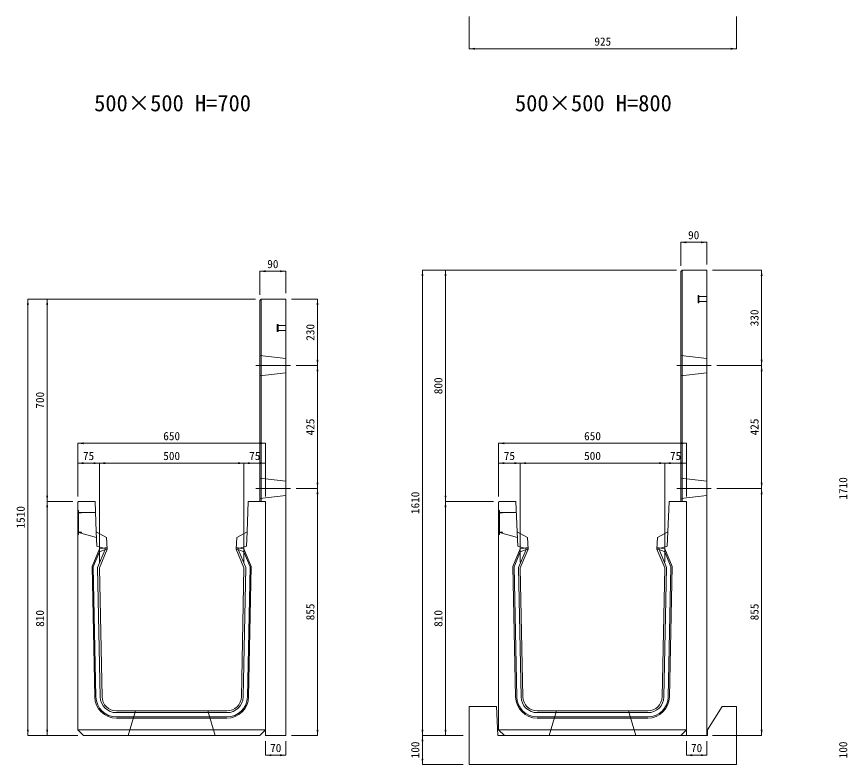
# Model space of a CAD drawing. Units: millimetres at full size. Extents: x -7442 to 51876, y 9625 to 40052.
# Drawn here: x 44969 to 47842, y 34241 to 36828 of the extents above; entities that cross this region are included whole.
import ezdxf
from ezdxf.enums import TextEntityAlignment as Align

# ---------------------------------------------------------------- set-up
doc = ezdxf.new("R2010")
doc.units = ezdxf.units.MM
doc.header["$LTSCALE"] = 16
for name, pattern in [('DASHED', [7.5, 6, -1.5]), ('USER1', [13.5, 7.5, -6]), ('USER2', [285.75, 190.5, -31.75, 31.75, -31.75])]:
    doc.linetypes.add(name, pattern=pattern)
doc.layers.add('0_2', color=7, linetype='Continuous')
for name, color, linetype, lineweight in [('HOLE', 7, 'DASHED', 9), ('KIJUN', 5, 'Continuous', 9), ('WWAY', 5, 'Continuous', 9), ('寸法線', 7, 'Continuous', 9), ('本体', 2, 'Continuous', 13), ('ｲﾝｻｰﾄ', 3, 'USER1', 9)]:
    doc.layers.add(name, color=color, linetype=linetype, lineweight=lineweight)
doc.styles.add('ＭＳ ゴシック', font='')
doc.styles.get('ＭＳ ゴシック').set_extended_font_data('MS Gothic')

# ---------------------------------------------------------------- blocks, each defined once
blk = doc.blocks.new('filled_arrow')
at = {"color": 0, "linetype": 'Continuous', "lineweight": -2}
blk.add_solid([(7.5, 1.25), (0, 0), (7.5, -1.25)], dxfattribs=at)

msp = doc.modelspace()

# ---------------------------------------------------------------- linework, layer by layer
at = {"layer": 'HOLE'}
for points in [[(45379.9, 34425.86), (45629.9, 34425.86), (45654.9, 34340.86), (45354.9, 34340.86)], [(46835.59, 34425.86), (47085.59, 34425.86), (47110.59, 34340.86), (46810.59, 34340.86)]]:
    msp.add_lwpolyline(points, close=True, dxfattribs=at)
at = {"layer": 'KIJUN'}
for p, q in [((45255.02, 34986.33), (45255.15, 34976.2)), ((45274.91, 34984.66), (45281.9, 34985.86)), ((45734.9, 34984.66), (45727.9, 34985.86)), ((45754.78, 34986.33), (45754.65, 34976.2)), ((46710.71, 34986.33), (46710.84, 34976.2)), ((46730.6, 34984.66), (46737.59, 34985.86)), ((47190.59, 34984.66), (47183.59, 34985.86)), ((47210.47, 34986.33), (47210.35, 34976.2)), ((45780, 34925.61), (45770.89, 34474.35)), ((47235.69, 34925.61), (47226.58, 34474.35)), ((45313.9, 34425.86), (45695.9, 34425.86)), ((45313.9, 34419.86), (45695.9, 34419.86)), ((45695.9, 34404.86), (45313.9, 34404.86)), ((45695.9, 34400.86), (45313.9, 34400.86)), ((46769.59, 34425.86), (47151.59, 34425.86)), ((46769.59, 34419.86), (47151.59, 34419.86)), ((47151.59, 34404.86), (46769.59, 34404.86)), ((47151.59, 34400.86), (46769.59, 34400.86))]:
    msp.add_line(p, q, dxfattribs=at)
at = {"layer": 'KIJUN', "color": 7, "lineweight": 13}
for p, q in [((45695.9, 34425.86), (45313.9, 34425.86)), ((47151.59, 34425.86), (46769.59, 34425.86))]:
    msp.add_line(p, q, dxfattribs=at)
at = {"layer": 'KIJUN', "color": 7}
for p, q in [((45179.9, 34360.86), (45829.9, 34360.86)), ((46635.59, 34360.86), (47285.59, 34360.86))]:
    msp.add_line(p, q, dxfattribs=at)
at = {"layer": 'KIJUN', "color": 7, "lineweight": 13}
for points in [[(45263.91, 34474.85), (45254.9, 34920.86), (45281.9, 34985.86), (45279.9, 35025.86), (45243.9, 35045.86), (45239.9, 35150.86), (45182.9, 35150.86), (45179.9, 35147.86), (45179.9, 34360.86), (45199.9, 34340.86), (45809.9, 34340.86), (45829.9, 34360.86), (45829.9, 35147.86), (45826.9, 35150.86), (45769.9, 35150.86), (45765.9, 35045.86), (45729.9, 35025.86), (45727.9, 34985.86), (45754.9, 34920.86), (45745.89, 34474.85)], [(46719.6, 34474.85), (46710.59, 34920.86), (46737.59, 34985.86), (46735.59, 35025.86), (46699.59, 35045.86), (46695.59, 35150.86), (46638.59, 35150.86), (46635.59, 35147.86), (46635.59, 34360.86), (46655.59, 34340.86), (47265.59, 34340.86), (47285.59, 34360.86), (47285.59, 35147.86), (47282.59, 35150.86), (47225.59, 35150.86), (47221.59, 35045.86), (47185.59, 35025.86), (47183.59, 34985.86), (47210.59, 34920.86), (47201.58, 34474.85)]]:
    msp.add_lwpolyline(points, dxfattribs=at)
at = {"layer": 'KIJUN', "color": 7, "linetype": 'DASHED', "lineweight": 13}
for points in [[(45281.9, 34985.86), (45246.57, 34995.86), (45243.9, 35045.86)], [(45727.9, 34985.86), (45763.23, 34995.86), (45765.9, 35045.86)], [(46737.59, 34985.86), (46702.26, 34995.86), (46699.59, 35045.86)], [(47183.59, 34985.86), (47218.93, 34995.86), (47221.59, 35045.86)]]:
    msp.add_lwpolyline(points, dxfattribs=at)
at = {"layer": 'KIJUN'}
for points in [[(45238.92, 34474.35), (45229.8, 34925.61), (45255.02, 34986.33), (45281.65, 34990.89), (45281.9, 34985.86), (45254.9, 34920.86), (45263.91, 34474.85)], [(45242.92, 34474.43), (45233.82, 34924.85), (45255.15, 34976.2), (45274.91, 34984.66)], [(45274.91, 34984.66), (45248.88, 34922), (45257.91, 34474.73)], [(45745.89, 34474.85), (45754.9, 34920.86), (45727.9, 34985.86), (45728.15, 34990.89), (45754.78, 34986.33), (45780, 34925.61)], [(45751.89, 34474.73), (45760.93, 34922), (45734.9, 34984.66), (45754.65, 34976.2), (45775.99, 34924.85), (45766.89, 34474.43)], [(46694.61, 34474.35), (46685.49, 34925.61), (46710.71, 34986.33), (46737.34, 34990.89), (46737.59, 34985.86), (46710.59, 34920.86), (46719.6, 34474.85)], [(46698.61, 34474.43), (46689.51, 34924.85), (46710.84, 34976.2), (46730.6, 34984.66)], [(46730.6, 34984.66), (46704.57, 34922), (46713.61, 34474.73)], [(47201.58, 34474.85), (47210.59, 34920.86), (47183.59, 34985.86), (47183.84, 34990.89), (47210.47, 34986.33), (47235.69, 34925.61)], [(47207.58, 34474.73), (47216.62, 34922), (47190.59, 34984.66), (47210.35, 34976.2), (47231.68, 34924.85), (47222.58, 34474.43)]]:
    msp.add_lwpolyline(points, dxfattribs=at)
for centre, radius, start, end in [((45313.9, 34475.86), 75, 181.15733, 270), ((45313.9, 34475.86), 71, 181.15733, 270), ((45313.9, 34475.86), 56, 181.15733, 270), ((45313.9, 34475.86), 50, 181.15733, 270), ((45695.9, 34475.86), 50, 270, 358.84267), ((45695.9, 34475.86), 56, 270, 358.84267), ((45695.9, 34475.86), 71, 270, 358.84267), ((45695.9, 34475.86), 75, 270, 358.84267), ((46769.59, 34475.86), 75, 181.15733, 270), ((46769.59, 34475.86), 71, 181.15733, 270), ((46769.59, 34475.86), 56, 181.15733, 270), ((46769.59, 34475.86), 50, 181.15733, 270), ((47151.59, 34475.86), 50, 270, 358.84267), ((47151.59, 34475.86), 56, 270, 358.84267), ((47151.59, 34475.86), 71, 270, 358.84267), ((47151.59, 34475.86), 75, 270, 358.84267)]:
    msp.add_arc(centre, radius, start, end, dxfattribs=at)
at = {"layer": 'KIJUN', "color": 7, "lineweight": 13}
for centre, start, end in [((45313.9, 34475.86), 181.15733, 270), ((45695.9, 34475.86), 270, 358.84267), ((46769.59, 34475.86), 181.15733, 270), ((47151.59, 34475.86), 270, 358.84267)]:
    msp.add_arc(centre, 50, start, end, dxfattribs=at)
at = {"layer": 'WWAY', "color": 7, "linetype": 'DASHED', "lineweight": 13}
for points in [[(45179.9, 35120.86), (45183.1, 35118.86), (45183.1, 35036.86), (45179.9, 35034.86)], [(45241.35, 35112.86), (45183.1, 35112.86), (45183.1, 35118.86), (45179.9, 35120.86)], [(46635.59, 35120.86), (46638.79, 35118.86), (46638.79, 35036.86), (46635.59, 35034.86)], [(46697.04, 35112.86), (46638.79, 35112.86), (46638.79, 35118.86), (46635.59, 35120.86)], [(45179.9, 35034.86), (45183.1, 35036.86), (45183.1, 35042.86), (45244.97, 35025.86)], [(46635.59, 35034.86), (46638.79, 35036.86), (46638.79, 35042.86), (46700.66, 35025.86)]]:
    msp.add_lwpolyline(points, dxfattribs=at)
at = {"layer": 'WWAY'}
for points in [[(45181.1, 35117.86), (45183.1, 35117.86), (45183.1, 35037.86), (45181.1, 35037.86)], [(46636.79, 35117.86), (46638.79, 35117.86), (46638.79, 35037.86), (46636.79, 35037.86)], [(45183.1, 35112.86), (45193.1, 35112.86), (45193.1, 35110.86), (45183.1, 35110.86)], [(46638.79, 35112.86), (46648.79, 35112.86), (46648.79, 35110.86), (46638.79, 35110.86)], [(45183.1, 35044.86), (45193.1, 35044.86), (45193.1, 35042.86), (45183.1, 35042.86)], [(46638.79, 35044.86), (46648.79, 35044.86), (46648.79, 35042.86), (46638.79, 35042.86)]]:
    msp.add_lwpolyline(points, close=True, dxfattribs=at)
at = {"layer": '寸法線'}
for p, q in [((46533.59, 36828.35), (46533.59, 36717.17)), ((47458.59, 36828.35), (47458.59, 36717.17)), ((46533.59, 36717.17), (47458.59, 36717.17)), ((47265.59, 36047.3), (47355.59, 36047.3)), ((47265.59, 35965.86), (47265.59, 36047.3)), ((47355.59, 35970.86), (47355.59, 36047.3)), ((46372.36, 34340.86), (46372.36, 35950.86)), ((47250.59, 35950.86), (46372.36, 35950.86)), ((46452.1, 35150.86), (46452.1, 35950.86)), ((47250.59, 35950.86), (46452.1, 35950.86)), ((47375.59, 35950.86), (47545.59, 35950.86)), ((47545.59, 35620.86), (47545.59, 35950.86)), ((45809.9, 35947.3), (45899.9, 35947.3)), ((45809.9, 35865.86), (45809.9, 35947.3)), ((45899.9, 35870.86), (45899.9, 35947.3)), ((45007.43, 34340.86), (45007.43, 35850.86)), ((45794.9, 35850.86), (45007.43, 35850.86)), ((45074.32, 35150.86), (45074.32, 35850.86)), ((45794.9, 35850.86), (45074.32, 35850.86)), ((45919.9, 35850.86), (46009.33, 35850.86)), ((46009.33, 35620.86), (46009.33, 35850.86)), ((45935.49, 35620.86), (46009.33, 35620.86)), ((45935.49, 35620.86), (46009.33, 35620.86)), ((46009.33, 35195.86), (46009.33, 35620.86)), ((47391.18, 35620.86), (47545.59, 35620.86)), ((47391.18, 35620.86), (47545.59, 35620.86)), ((47545.59, 35195.86), (47545.59, 35620.86)), ((45179.9, 35351.87), (45829.9, 35351.87)), ((45179.9, 35167.86), (45179.9, 35351.87)), ((45829.9, 35167.86), (45829.9, 35351.87)), ((46635.59, 35351.87), (47285.59, 35351.87)), ((46635.59, 35167.86), (46635.59, 35351.87)), ((47285.59, 35167.86), (47285.59, 35351.87)), ((45179.9, 35283.2), (45254.9, 35283.2)), ((45179.9, 35167.86), (45179.9, 35283.2)), ((45254.9, 35283.2), (45754.9, 35283.2)), ((45254.9, 34940.86), (45254.9, 35283.2)), ((45254.9, 34940.86), (45254.9, 35283.2)), ((45754.9, 34940.86), (45754.9, 35283.2)), ((45754.9, 35283.2), (45829.9, 35283.2)), ((45754.9, 34940.86), (45754.9, 35283.2)), ((45829.9, 35167.86), (45829.9, 35283.2)), ((46635.59, 35283.2), (46710.59, 35283.2)), ((46635.59, 35167.86), (46635.59, 35283.2)), ((46710.59, 35283.2), (47210.59, 35283.2)), ((46710.59, 34940.86), (46710.59, 35283.2)), ((46710.59, 34940.86), (46710.59, 35283.2)), ((47210.59, 34940.86), (47210.59, 35283.2)), ((47210.59, 35283.2), (47285.59, 35283.2)), ((47210.59, 34940.86), (47210.59, 35283.2)), ((47285.59, 35167.86), (47285.59, 35283.2)), ((45935.49, 35195.86), (46009.33, 35195.86)), ((45935.49, 35195.86), (46009.33, 35195.86)), ((46009.33, 34340.86), (46009.33, 35195.86)), ((47391.18, 35195.86), (47545.59, 35195.86)), ((47391.18, 35195.86), (47545.59, 35195.86)), ((47545.59, 34340.86), (47545.59, 35195.86)), ((45074.32, 34340.86), (45074.32, 35150.86)), ((45162.9, 35150.86), (45074.32, 35150.86)), ((45162.9, 35150.86), (45074.32, 35150.86)), ((46452.1, 34340.86), (46452.1, 35150.86)), ((46618.59, 35150.86), (46452.1, 35150.86)), ((46618.59, 35150.86), (46452.1, 35150.86)), ((45179.9, 34340.86), (45007.43, 34340.86)), ((45179.9, 34340.86), (45074.32, 34340.86)), ((45919.9, 34340.86), (46009.33, 34340.86)), ((46513.59, 34340.86), (46372.36, 34340.86)), ((46372.36, 34240.86), (46372.36, 34340.86)), ((46513.59, 34340.86), (46372.36, 34340.86)), ((46513.59, 34340.86), (46452.1, 34340.86)), ((47375.59, 34340.86), (47545.59, 34340.86)), ((45829.9, 34320.86), (45829.9, 34272.6)), ((45899.9, 34320.86), (45899.9, 34272.6)), ((47285.59, 34320.86), (47285.59, 34272.6)), ((47355.59, 34320.86), (47355.59, 34272.6)), ((45829.9, 34272.6), (45899.9, 34272.6)), ((47285.59, 34272.6), (47355.59, 34272.6)), ((46513.59, 34240.86), (46372.36, 34240.86))]:
    msp.add_line(p, q, dxfattribs=at)
at = {"layer": '寸法線', "linetype": 'USER2'}
for p, q in [((45915.49, 35620.86), (45796.22, 35620.86)), ((47371.18, 35620.86), (47251.91, 35620.86)), ((45915.49, 35195.86), (45796.22, 35195.86)), ((47371.18, 35195.86), (47251.91, 35195.86))]:
    msp.add_line(p, q, dxfattribs=at)
at = {"layer": '本体', "color": 4, "lineweight": 5}
for p, q in [((47270.59, 35950.86), (47270.59, 35150.86)), ((45814.9, 35850.86), (45814.9, 35150.86))]:
    msp.add_line(p, q, dxfattribs=at)
at = {"layer": '本体', "linetype": 'USER1', "lineweight": 9}
for p, q in [((45809.9, 35655.86), (45899.9, 35645.86)), ((47265.59, 35655.86), (47355.59, 35645.86)), ((45809.9, 35585.86), (45899.9, 35595.86)), ((47265.59, 35585.86), (47355.59, 35595.86)), ((45809.9, 35230.86), (45899.9, 35220.86)), ((47265.59, 35230.86), (47355.59, 35220.86)), ((45809.9, 35160.86), (45899.9, 35170.86)), ((47265.59, 35160.86), (47355.59, 35170.86))]:
    msp.add_line(p, q, dxfattribs=at)
at = {"layer": '本体'}
for p, q in [((46533.59, 34440.86), (46533.59, 34240.86)), ((46628.59, 34440.86), (46533.59, 34440.86)), ((46633.59, 34340.86), (46628.59, 34440.86)), ((47408.59, 34440.86), (47358.59, 34360.86)), ((47458.59, 34440.86), (47408.59, 34440.86)), ((47458.59, 34440.86), (47458.59, 34240.86)), ((47358.59, 34340.86), (46633.59, 34340.86)), ((47358.59, 34360.86), (47358.59, 34340.86)), ((47458.59, 34240.86), (46533.59, 34240.86))]:
    msp.add_line(p, q, dxfattribs=at)
for points in [[(47265.59, 35945.86), (47270.59, 35950.86), (47355.59, 35950.86), (47355.59, 34340.86), (47285.59, 34340.86), (47285.59, 35150.86), (47265.59, 35150.86)], [(45809.9, 35845.86), (45814.9, 35850.86), (45899.9, 35850.86), (45899.9, 34340.86), (45829.9, 34340.86), (45829.9, 35150.86), (45809.9, 35150.86)]]:
    msp.add_lwpolyline(points, close=True, dxfattribs=at)
at = {"layer": 'ｲﾝｻｰﾄ'}
for p, q in [((47325.59, 35863.36), (47325.59, 35838.36)), ((47328.59, 35863.36), (47325.59, 35863.36)), ((47328.59, 35863.36), (47328.59, 35838.36)), ((47328.59, 35838.36), (47325.59, 35838.36)), ((47355.59, 35859.36), (47328.59, 35859.36)), ((47355.59, 35842.36), (47328.59, 35842.36)), ((47355.59, 35859.36), (47355.59, 35842.36)), ((45869.9, 35763.36), (45869.9, 35738.36)), ((45872.9, 35763.36), (45869.9, 35763.36)), ((45872.9, 35763.36), (45872.9, 35738.36)), ((45899.9, 35759.36), (45872.9, 35759.36)), ((45899.9, 35759.36), (45899.9, 35742.36)), ((45872.9, 35738.36), (45869.9, 35738.36)), ((45899.9, 35742.36), (45872.9, 35742.36))]:
    msp.add_line(p, q, dxfattribs=at)

# ---------------------------------------------------------------- block references
at = {"layer": '寸法線', "xscale": 2.67, "yscale": 2.67}
for p in [(46533.59, 36717.17), (47265.59, 36047.3), (45809.9, 35947.3), (45179.9, 35351.87), (46635.59, 35351.87), (45179.9, 35283.2), (45254.9, 35283.2), (45754.9, 35283.2), (46635.59, 35283.2), (46710.59, 35283.2), (47210.59, 35283.2), (45829.9, 34272.6), (47285.59, 34272.6)]:
    msp.add_blockref('filled_arrow', p, dxfattribs=at)
for p, rotation in [((47458.59, 36717.17), 180), ((47355.59, 36047.3), 180), ((45899.9, 35947.3), 180), ((46372.36, 35950.86), 270), ((46452.1, 35950.86), 270), ((47545.59, 35950.86), 270), ((45007.43, 35850.86), 270), ((45074.32, 35850.86), 270), ((46009.33, 35850.86), 270), ((46009.33, 35620.86), 90), ((47545.59, 35620.86), 90), ((46009.33, 35620.86), 270), ((47545.59, 35620.86), 270), ((45829.9, 35351.87), 180), ((47285.59, 35351.87), 180), ((45254.9, 35283.2), 180), ((45754.9, 35283.2), 180), ((45829.9, 35283.2), 180), ((46710.59, 35283.2), 180), ((47210.59, 35283.2), 180), ((47285.59, 35283.2), 180), ((46009.33, 35195.86), 90), ((47545.59, 35195.86), 90), ((46009.33, 35195.86), 270), ((47545.59, 35195.86), 270), ((45074.32, 35150.86), 90), ((45074.32, 35150.86), 270), ((46452.1, 35150.86), 90), ((46452.1, 35150.86), 270), ((45007.43, 34340.86), 90), ((45074.32, 34340.86), 90), ((46009.33, 34340.86), 90), ((46372.36, 34340.86), 90), ((46372.36, 34340.86), 270), ((46452.1, 34340.86), 90), ((47545.59, 34340.86), 90), ((45899.9, 34272.6), 180), ((46372.36, 34240.86), 90), ((47355.59, 34272.6), 180)]:
    msp.add_blockref('filled_arrow', p, dxfattribs=dict(at, rotation=rotation))

# ---------------------------------------------------------------- texts
at = {"layer": '0_2', "style": 'ＭＳ ゴシック'}
for s, p in [('500×500 H=700', (45236.74, 36483.57)), ('500×500 H=800', (46692.43, 36483.57))]:
    msp.add_text(s, height=56.96, dxfattribs=at).set_placement(p, align=Align.BOTTOM_LEFT)
at = {"layer": '寸法線', "style": 'ＭＳ ゴシック'}
for s, p in [('925', (46996.09, 36742.17)), ('90', (47310.59, 36072.3)), ('90', (45854.9, 35972.3)), ('650', (45504.9, 35376.87)), ('650', (46960.59, 35376.87)), ('75', (45217.4, 35308.2)), ('500', (45504.9, 35308.2)), ('75', (45792.4, 35308.2)), ('75', (46673.09, 35308.2)), ('500', (46960.59, 35308.2)), ('75', (47248.09, 35308.2)), ('70', (45864.9, 34297.6)), ('70', (47320.59, 34297.6))]:
    msp.add_text(s, height=28.48, dxfattribs=at).set_placement(p, align=Align.MIDDLE_CENTER)
for s, p in [('330', (47520.59, 35785.86)), ('230', (45984.33, 35735.86)), ('800', (46427.1, 35550.86)), ('700', (45049.32, 35500.86)), ('425', (45984.33, 35408.36)), ('425', (47520.59, 35408.36)), ('1710', (47827.5, 35195.86)), ('1610', (46347.36, 35145.86)), ('1510', (44982.43, 35095.86)), ('810', (45049.32, 34745.86)), ('855', (45984.33, 34768.36)), ('810', (46427.1, 34745.86)), ('855', (47520.59, 34768.36)), ('100', (46347.36, 34290.86)), ('100', (47827.5, 34290.86))]:
    msp.add_text(s, height=28.48, rotation=90, dxfattribs=at).set_placement(p, align=Align.MIDDLE_CENTER)

doc.saveas('drawing.dxf')
